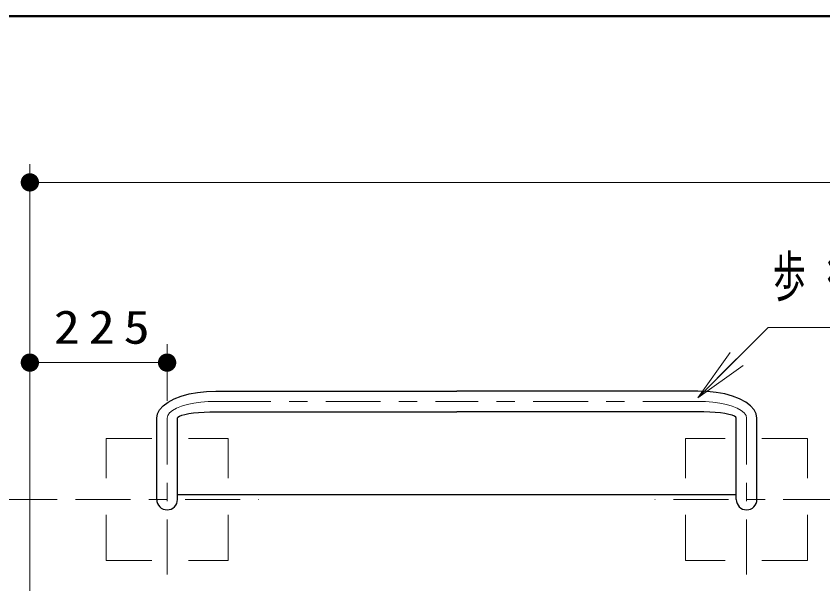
# Model space of a CAD drawing. Units: millimetres on the paper, scale 1:30. Extents: x -537 to 0, y -5 to 257.
# Drawn here: x -319.35 to -275.26, y 225.99 to 257 of the extents above; entities that cross this region are included whole.
import ezdxf

# ---------------------------------------------------------------- set-up
doc = ezdxf.new("R2010")
doc.units = ezdxf.units.MM
doc.linetypes.add('USER1', pattern=[4.5, 2.5, -2])
doc.linetypes.add('USER2', pattern=[6, 3, -1, 1, -1])
doc.layers.add('1_30', color=7, linetype='Continuous', lineweight=13)
doc.layers.add('LY_5', color=7, linetype='Continuous', lineweight=13)
doc.styles.add('ＭＳ ゴシック', font='')
doc.styles.get('ＭＳ ゴシック').set_extended_font_data('MS Gothic')

# ---------------------------------------------------------------- blocks, each defined once
blk = doc.blocks.new('filled_dot')
at = {"color": 0, "linetype": 'Continuous', "lineweight": -2, "const_width": 1.25}
blk.add_lwpolyline([(-0.625, 0, 1), (0.625, 0, 1)], format="xyb", close=True, dxfattribs=at)

msp = doc.modelspace()

# ---------------------------------------------------------------- linework, layer by layer
at = {"layer": '1_30'}
for p, q in [((-318.595, 221.597), (-318.595, 248.919)), ((-318.595, 247.919), (-211.928, 247.919)), ((-311.095, 235.977), (-311.095, 239.073)), ((-282.098, 236.152), (-280.33, 238.627)), ((-318.595, 238.073), (-311.095, 238.073)), ((-282.098, 236.152), (-279.977, 238.273)), ((-279.623, 237.92), (-282.098, 236.152)), ((-317.101, 230.598), (-339.595, 230.598))]:
    msp.add_line(p, q, dxfattribs=at)
at = {"layer": '1_30', "lineweight": 25}
for p, q in [((-308.428, 236.523), (-295.261, 236.523)), ((-282.095, 236.523), (-295.261, 236.523)), ((-311.661, 230.598), (-311.661, 235.044)), ((-310.528, 230.598), (-310.528, 235.044)), ((-308.428, 235.389), (-295.261, 235.389)), ((-282.095, 235.389), (-295.261, 235.389)), ((-279.995, 230.598), (-279.995, 235.044)), ((-278.862, 230.598), (-278.862, 235.044)), ((-279.995, 230.846), (-310.528, 230.846))]:
    msp.add_line(p, q, dxfattribs=at)
at = {"layer": '1_30', "linetype": 'USER2'}
for p, q in [((-308.428, 235.956), (-295.261, 235.956)), ((-282.095, 235.956), (-295.261, 235.956)), ((-311.095, 226.506), (-311.095, 235.044)), ((-279.428, 226.506), (-279.428, 235.044)), ((-316.101, 230.598), (-306.088, 230.598)), ((-274.422, 230.598), (-284.435, 230.598))]:
    msp.add_line(p, q, dxfattribs=at)
at = {"layer": '1_30', "linetype": 'USER1'}
for p, q in [((-314.428, 227.265), (-314.428, 233.931)), ((-314.428, 233.931), (-307.761, 233.931)), ((-307.761, 227.265), (-307.761, 233.931)), ((-276.095, 233.931), (-282.762, 233.931)), ((-282.762, 227.265), (-282.762, 233.931)), ((-276.095, 227.265), (-276.095, 233.931)), ((-314.428, 227.265), (-307.761, 227.265)), ((-276.095, 227.265), (-282.762, 227.265))]:
    msp.add_line(p, q, dxfattribs=at)
at = {"layer": '1_30'}
msp.add_lwpolyline([(-282.098, 236.152), (-278.25, 240), (-262.993, 240)], dxfattribs=at)
at = {"layer": '1_30', "lineweight": 25}
for points in [[(-311.661, 235.044), (-311.621, 235.275), (-311.503, 235.501), (-311.309, 235.715), (-311.044, 235.913), (-310.714, 236.09), (-310.328, 236.24), (-309.896, 236.362), (-309.427, 236.45), (-308.934, 236.505), (-308.428, 236.523)], [(-278.862, 235.044), (-278.901, 235.275), (-279.02, 235.501), (-279.214, 235.715), (-279.479, 235.913), (-279.809, 236.09), (-280.194, 236.24), (-280.627, 236.362), (-281.096, 236.45), (-281.589, 236.505), (-282.095, 236.523)], [(-310.528, 235.044), (-310.502, 235.098), (-310.425, 235.151), (-310.299, 235.201), (-310.127, 235.247), (-309.913, 235.288), (-309.662, 235.324), (-309.381, 235.352), (-309.077, 235.373), (-308.756, 235.385), (-308.428, 235.389)], [(-279.995, 235.044), (-280.021, 235.098), (-280.098, 235.151), (-280.224, 235.201), (-280.396, 235.247), (-280.61, 235.288), (-280.861, 235.324), (-281.141, 235.352), (-281.446, 235.373), (-281.766, 235.385), (-282.095, 235.389)]]:
    msp.add_lwpolyline(points, dxfattribs=at)
at = {"layer": '1_30', "linetype": 'USER2'}
for points in [[(-311.095, 235.044), (-311.062, 235.187), (-310.964, 235.326), (-310.804, 235.458), (-310.585, 235.58), (-310.314, 235.689), (-309.995, 235.782), (-309.639, 235.857), (-309.252, 235.912), (-308.845, 235.945), (-308.428, 235.956)], [(-279.428, 235.044), (-279.461, 235.187), (-279.559, 235.326), (-279.719, 235.458), (-279.937, 235.58), (-280.209, 235.689), (-280.527, 235.782), (-280.884, 235.857), (-281.271, 235.912), (-281.678, 235.945), (-282.095, 235.956)]]:
    msp.add_lwpolyline(points, dxfattribs=at)
at = {"layer": '1_30', "lineweight": 25}
for centre in [(-311.095, 230.598), (-279.428, 230.598)]:
    msp.add_arc(centre, 0.567, 180, 0, dxfattribs=at)
at = {"layer": 'LY_5', "lineweight": 50}
msp.add_line((0, 257), (-365, 257), dxfattribs=at)

# ---------------------------------------------------------------- block references
at = {"layer": '1_30', "xscale": 0.4, "yscale": 0.4}
for p in [(-318.595, 247.919), (-318.595, 238.073)]:
    msp.add_blockref('filled_dot', p, dxfattribs=at)
at = {"layer": '1_30', "xscale": 0.4, "yscale": 0.4, "rotation": 180}
msp.add_blockref('filled_dot', (-311.095, 238.073), dxfattribs=at)

# ---------------------------------------------------------------- texts
at = {"layer": '1_30', "style": 'ＭＳ ゴシック'}
for s, insert, char_height, attachment_point in [('\\T1.64;\\W0.6;歩行案内板', (-277.993, 242.65), 2.199, 4), ('\\T1.33;\\W1.15;225', (-314.428, 239.073), 1.833, 8)]:
    msp.add_mtext(s, dxfattribs=dict(at, insert=insert, char_height=char_height, attachment_point=attachment_point))

doc.saveas('drawing.dxf')
